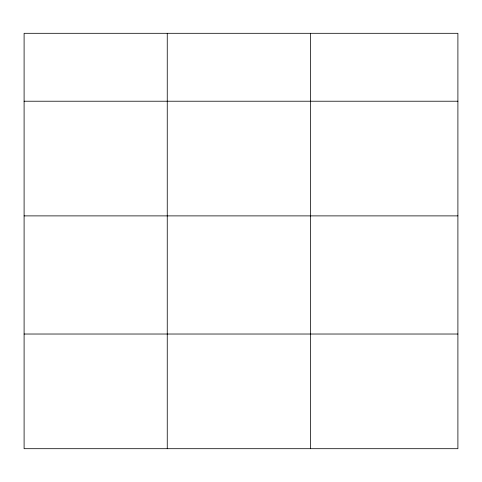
<?xml version="1.0" encoding="UTF-8"?>
<svg xmlns="http://www.w3.org/2000/svg" width="482" height="482" viewBox="0 0 482 482"><rect width="100%" height="100%" fill="white"/><g stroke="black" fill="none" stroke-linecap="round" stroke-linejoin="round"><path stroke-width="0.72" d="M457.9 215.888L457.9 33.306L24.1 33.306L24.1 448.694L457.9 448.694L457.9 215.888L24.1 215.888M24.1 101.22L457.9 101.22M24.1 334.026L457.9 334.026M310.408 33.306L310.408 448.694M167.254 33.306L167.254 448.694"/></g></svg>
